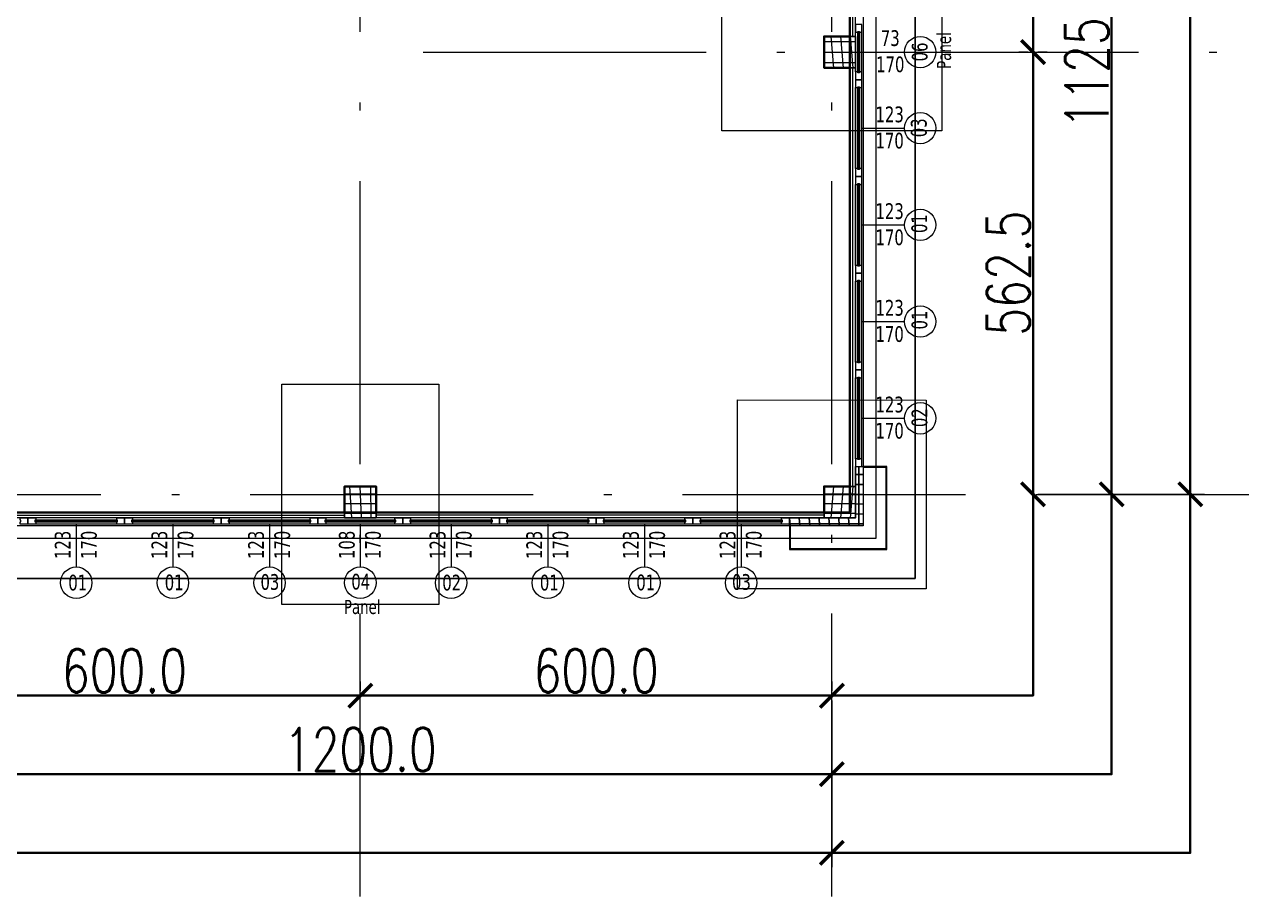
# Model space of a CAD drawing. Extents: x 6529560 to 6558080, y 5579316 to 5588131.
# Drawn here: x 6543615.01 to 6543630.5, y 5579501.85 to 5579512.95 of the extents above; entities that cross this region are included whole.
import ezdxf

# ---------------------------------------------------------------- set-up
doc = ezdxf.new("R2010")
doc.units = 0
doc.header["$MEASUREMENT"] = 0
doc.header["$PDSIZE"] = -5
doc.linetypes.add('ACAD_ISO10W100', pattern=[18, 12, -3, 0, -3])
doc.layers.get('0').update_dxf_attribs({"color": 2, "linetype": 'CONTINUOUS', "lineweight": 5})
doc.layers.get('Defpoints').update_dxf_attribs({"linetype": 'CONTINUOUS'})
for name, color, linetype, lineweight in [('arch_droga', 1, 'CONTINUOUS', 25), ('arch_drzwi i okna', 4, 'CONTINUOUS', 15), ('arch_drzwi i okna_znaczniki', 130, 'CONTINUOUS', 9), ('arch_fundamenty na rzucie', 3, 'CONTINUOUS', 15), ('arch_osie', 181, 'CONTINUOUS', 5), ('arch_powierzchnia', 6, 'CONTINUOUS', 35), ('arch_sciany dzialowe cienkie na hali', 52, 'CONTINUOUS', 15), ('arch_sciany zewnetrzne wypelnienie', 94, 'CONTINUOUS', 25), ('arch_sciany zewnętrzne', 94, 'CONTINUOUS', 18), ('arch_slupy wypelnienie', 9, 'CONTINUOUS', 13), ('arch_słupy', 8, 'CONTINUOUS', 25), ('arch_wymiary', 2, 'CONTINUOUS', 13)]:
    doc.layers.add(name, color=color, linetype=linetype, lineweight=lineweight)
doc.styles.add('styl1', font='romans.shx', dxfattribs={"width": 0.75})
doc.styles.add('TABELKA', font='tahoma.ttf', dxfattribs={"width": 0.8})
doc.dimstyles.new('wymiary hala', dxfattribs={"dimtxt": 0.55, "dimasz": 0.3, "dimexe": 0.18, "dimexo": 0.0625, "dimgap": 0.04, "dimtad": 1, "dimtoh": 1, "dimdec": 1, "dimlfac": 100, "dimzin": 0, "dimdsep": 46, "dimtxsty": 'styl1', "dimblk": 'ARCHTICK', "dimcen": 0.09, "dimadec": 0, "dimazin": 0, "dimtfac": 1, "dimtdec": 1, "dimtofl": 0, "dimtmove": 0, "dimatfit": 3, "dimldrblk": 'ARCHTICK', "dimfxl": 1, "dimtolj": 1, "dimtzin": 0, "dimarcsym": 0})
pattern_1 = [(270, (-6543688.969563113, -5579518.520169346), (0.125, 0), []), (0, (-6543688.969563113, -5579518.520169346), (0, 0.125), [])]

# ---------------------------------------------------------------- blocks, each defined once
blk = doc.blocks.new('ZT_z_opisami')
at = {"layer": 'arch_droga', "color": 7, "linetype": 'Continuous'}
for p, q in [((6540948.165310741, 5579446.171811944, -6.540475708639375), (6540948.1653109, 5579428.451615036)), ((6540948.1653109, 5579428.451615036), (6540920.120309013, 5579428.451616604))]:
    blk.add_line(p, q, dxfattribs=at)
blk = doc.blocks.new('_ArchTick')
at = {"color": 0, "linetype": 'ByBlock', "const_width": 0.15}
blk.add_lwpolyline([(-0.5, -0.5), (0.5, 0.5)], dxfattribs=at)
blk = doc.blocks.new('*D93')
at = {"layer": 'arch_wymiary', "color": 0, "lineweight": -2, "transparency": 16777216}
for p, q in [((6543627.904740482, 5579608.220170514), (6543630.022240481, 5579608.220170514)), ((6543629.842240481, 5579608.220170514), (6543629.842240481, 5579506.970170537)), ((6543627.904741518, 5579506.970170537), (6543630.022240481, 5579506.970170537))]:
    blk.add_line(p, q, dxfattribs=at)
at = {"layer": 'Defpoints', "color": 0, "transparency": 16777216}
for p in [(6543627.842240481, 5579608.220170514), (6543627.842241517, 5579506.970170537), (6543629.842240481, 5579506.970170537)]:
    blk.add_point(p, dxfattribs=at)
at = {"layer": 'arch_wymiary', "color": 0, "lineweight": -2, "transparency": 16777216, "xscale": 0.3, "yscale": 0.3, "zscale": 0.3}
for p, rotation in [((6543629.842240481, 5579608.220170514), 90), ((6543629.842240481, 5579506.970170537), 270)]:
    blk.add_blockref('_ArchTick', p, dxfattribs=dict(at, rotation=rotation))
at = {"layer": 'arch_wymiary', "color": 0, "transparency": 16777216, "insert": (6543629.527240481, 5579557.595170525), "char_height": 0.55, "attachment_point": 5, "rotation": 90, "style": 'styl1'}
blk.add_mtext('\\A1;10125.0', dxfattribs=at)
blk = doc.blocks.new('*D94')
at = {"layer": 'arch_wymiary', "color": 0, "lineweight": -2, "transparency": 16777216}
for p, q in [((6543627.904740293, 5579518.220170515), (6543629.022240481, 5579518.220170515)), ((6543628.842240482, 5579506.970170537), (6543628.842240482, 5579518.220170515)), ((6543627.904740482, 5579506.970170537), (6543629.022240481, 5579506.970170537))]:
    blk.add_line(p, q, dxfattribs=at)
at = {"layer": 'Defpoints', "color": 0, "transparency": 16777216}
for p in [(6543627.842240292, 5579518.220170515), (6543628.842240482, 5579518.220170515), (6543627.842240481, 5579506.970170537)]:
    blk.add_point(p, dxfattribs=at)
at = {"layer": 'arch_wymiary', "color": 0, "lineweight": -2, "transparency": 16777216, "xscale": 0.3, "yscale": 0.3, "zscale": 0.3}
for p, rotation in [((6543628.842240482, 5579518.220170515), 90), ((6543628.842240482, 5579506.970170537), 270)]:
    blk.add_blockref('_ArchTick', p, dxfattribs=dict(at, rotation=rotation))
at = {"layer": 'arch_wymiary', "color": 0, "transparency": 16777216, "insert": (6543628.527240481, 5579512.595170525), "char_height": 0.55, "attachment_point": 5, "rotation": 90, "style": 'styl1'}
blk.add_mtext('\\A1;1125.0', dxfattribs=at)
blk = doc.blocks.new('*D115')
at = {"layer": 'arch_wymiary', "color": 0, "lineweight": -2, "transparency": 16777216}
for p, q in [((6543627.842240481, 5579518.220170515), (6543627.842240481, 5579512.595170613)), ((6543627.904740293, 5579518.220170515), (6543628.022240482, 5579518.220170515)), ((6543627.904740482, 5579512.595170613), (6543628.022240482, 5579512.595170613))]:
    blk.add_line(p, q, dxfattribs=at)
at = {"layer": 'Defpoints', "color": 0, "transparency": 16777216}
for p in [(6543627.842240292, 5579518.220170515), (6543627.842240481, 5579512.595170613), (6543627.842240481, 5579512.595170613)]:
    blk.add_point(p, dxfattribs=at)
at = {"layer": 'arch_wymiary', "color": 0, "lineweight": -2, "transparency": 16777216, "xscale": 0.3, "yscale": 0.3, "zscale": 0.3}
for p, rotation in [((6543627.842240481, 5579518.220170515), 90), ((6543627.842240481, 5579512.595170613), 270)]:
    blk.add_blockref('_ArchTick', p, dxfattribs=dict(at, rotation=rotation))
at = {"layer": 'arch_wymiary', "color": 0, "transparency": 16777216, "insert": (6543627.527240481, 5579515.407670564), "char_height": 0.55, "attachment_point": 5, "rotation": 90, "style": 'styl1'}
blk.add_mtext('\\A1;562.5', dxfattribs=at)
blk = doc.blocks.new('*D116')
at = {"layer": 'arch_wymiary', "color": 0, "lineweight": -2, "transparency": 16777216}
for p, q in [((6543627.779740481, 5579512.595170613), (6543627.662240481, 5579512.595170613)), ((6543627.842240481, 5579512.595170613), (6543627.842240481, 5579506.970170537)), ((6543627.904740473, 5579506.970170537), (6543628.022240482, 5579506.970170537))]:
    blk.add_line(p, q, dxfattribs=at)
at = {"layer": 'Defpoints', "color": 0, "transparency": 16777216}
for p in [(6543627.842240481, 5579512.595170613), (6543627.842240472, 5579506.970170537), (6543627.842240481, 5579506.970170537)]:
    blk.add_point(p, dxfattribs=at)
at = {"layer": 'arch_wymiary', "color": 0, "lineweight": -2, "transparency": 16777216, "xscale": 0.3, "yscale": 0.3, "zscale": 0.3}
for p, rotation in [((6543627.842240481, 5579512.595170613), 90), ((6543627.842240481, 5579506.970170537), 270)]:
    blk.add_blockref('_ArchTick', p, dxfattribs=dict(at, rotation=rotation))
at = {"layer": 'arch_wymiary', "color": 0, "transparency": 16777216, "insert": (6543627.527240481, 5579509.782670575), "char_height": 0.55, "attachment_point": 5, "rotation": 90, "style": 'styl1'}
blk.add_mtext('\\A1;562.5', dxfattribs=at)
blk = doc.blocks.new('*D117')
at = {"layer": 'arch_wymiary', "color": 0, "lineweight": -2, "transparency": 16777216}
for p, q in [((6543517.282235058, 5579504.347680096), (6543517.282235058, 5579502.230169278)), ((6543625.282235061, 5579504.347669278), (6543625.282235061, 5579502.230169278)), ((6543625.282235061, 5579502.410169278), (6543517.282235058, 5579502.410169278))]:
    blk.add_line(p, q, dxfattribs=at)
at = {"layer": 'Defpoints', "color": 0, "transparency": 16777216}
for p in [(6543517.282235058, 5579504.410180095), (6543625.282235061, 5579504.410169278), (6543517.282235058, 5579502.410169278)]:
    blk.add_point(p, dxfattribs=at)
at = {"layer": 'arch_wymiary', "color": 0, "lineweight": -2, "transparency": 16777216, "xscale": 0.3, "yscale": 0.3, "zscale": 0.3, "rotation": 180}
blk.add_blockref('_ArchTick', (6543517.282235058, 5579502.410169278), dxfattribs=at)
at = {"layer": 'arch_wymiary', "color": 0, "lineweight": -2, "transparency": 16777216, "xscale": 0.3, "yscale": 0.3, "zscale": 0.3}
blk.add_blockref('_ArchTick', (6543625.282235061, 5579502.410169278), dxfattribs=at)
at = {"layer": 'arch_wymiary', "color": 0, "transparency": 16777216, "insert": (6543571.28223506, 5579502.725169278), "char_height": 0.55, "attachment_point": 5, "style": 'styl1'}
blk.add_mtext('\\A1;10800.0', dxfattribs=at)
blk = doc.blocks.new('*D126')
at = {"layer": 'arch_wymiary', "color": 0, "lineweight": -2, "transparency": 16777216}
for p, q in [((6543613.282235063, 5579504.347669278), (6543613.282235063, 5579503.230169279)), ((6543625.282235061, 5579504.347669278), (6543625.282235061, 5579503.230169279)), ((6543613.282235063, 5579503.410169278), (6543625.282235061, 5579503.410169278))]:
    blk.add_line(p, q, dxfattribs=at)
at = {"layer": 'Defpoints', "color": 0, "transparency": 16777216}
for p in [(6543613.282235063, 5579504.410169278), (6543625.282235061, 5579504.410169278), (6543625.282235061, 5579503.410169278)]:
    blk.add_point(p, dxfattribs=at)
at = {"layer": 'arch_wymiary', "color": 0, "lineweight": -2, "transparency": 16777216, "xscale": 0.3, "yscale": 0.3, "zscale": 0.3, "rotation": 180}
blk.add_blockref('_ArchTick', (6543613.282235063, 5579503.410169278), dxfattribs=at)
at = {"layer": 'arch_wymiary', "color": 0, "lineweight": -2, "transparency": 16777216, "xscale": 0.3, "yscale": 0.3, "zscale": 0.3}
blk.add_blockref('_ArchTick', (6543625.282235061, 5579503.410169278), dxfattribs=at)
at = {"layer": 'arch_wymiary', "color": 0, "transparency": 16777216, "insert": (6543619.282235062, 5579503.725169279), "char_height": 0.55, "attachment_point": 5, "style": 'styl1'}
blk.add_mtext('\\A1;1200.0', dxfattribs=at)
blk = doc.blocks.new('*D143')
at = {"layer": 'arch_wymiary', "color": 0, "lineweight": -2, "transparency": 16777216}
for p, q in [((6543613.282235063, 5579504.472669278), (6543613.282235063, 5579504.590169278)), ((6543619.282235137, 5579504.472668602), (6543619.282235137, 5579504.590169278)), ((6543613.282235063, 5579504.410169278), (6543619.282235137, 5579504.410169278))]:
    blk.add_line(p, q, dxfattribs=at)
at = {"layer": 'Defpoints', "color": 0, "transparency": 16777216}
for p in [(6543613.282235063, 5579504.410169278), (6543619.282235137, 5579504.410169278), (6543619.282235137, 5579504.410168603)]:
    blk.add_point(p, dxfattribs=at)
at = {"layer": 'arch_wymiary', "color": 0, "lineweight": -2, "transparency": 16777216, "xscale": 0.3, "yscale": 0.3, "zscale": 0.3, "rotation": 180}
blk.add_blockref('_ArchTick', (6543613.282235063, 5579504.410169278), dxfattribs=at)
at = {"layer": 'arch_wymiary', "color": 0, "lineweight": -2, "transparency": 16777216, "xscale": 0.3, "yscale": 0.3, "zscale": 0.3}
blk.add_blockref('_ArchTick', (6543619.282235137, 5579504.410169278), dxfattribs=at)
at = {"layer": 'arch_wymiary', "color": 0, "transparency": 16777216, "insert": (6543616.282235099, 5579504.725169279), "char_height": 0.55, "attachment_point": 5, "style": 'styl1'}
blk.add_mtext('\\A1;600.0', dxfattribs=at)
blk = doc.blocks.new('*D144')
at = {"layer": 'arch_wymiary', "color": 0, "lineweight": -2, "transparency": 16777216}
for p, q in [((6543619.282235137, 5579504.472668602), (6543619.282235137, 5579504.590169278)), ((6543625.282235061, 5579504.472669278), (6543625.282235061, 5579504.590169278)), ((6543619.282235137, 5579504.410169278), (6543625.282235061, 5579504.410169278))]:
    blk.add_line(p, q, dxfattribs=at)
at = {"layer": 'Defpoints', "color": 0, "transparency": 16777216}
for p in [(6543619.282235137, 5579504.410168603), (6543625.282235061, 5579504.410169278), (6543625.282235061, 5579504.410169278)]:
    blk.add_point(p, dxfattribs=at)
at = {"layer": 'arch_wymiary', "color": 0, "lineweight": -2, "transparency": 16777216, "xscale": 0.3, "yscale": 0.3, "zscale": 0.3, "rotation": 180}
blk.add_blockref('_ArchTick', (6543619.282235137, 5579504.410169278), dxfattribs=at)
at = {"layer": 'arch_wymiary', "color": 0, "lineweight": -2, "transparency": 16777216, "xscale": 0.3, "yscale": 0.3, "zscale": 0.3}
blk.add_blockref('_ArchTick', (6543625.282235061, 5579504.410169278), dxfattribs=at)
at = {"layer": 'arch_wymiary', "color": 0, "transparency": 16777216, "insert": (6543622.2822351, 5579504.725169279), "char_height": 0.55, "attachment_point": 5, "style": 'styl1'}
blk.add_mtext('\\A1;600.0', dxfattribs=at)
blk = doc.blocks.new('biura_parter_hala')
at = {"layer": 'arch_sciany zewnetrzne wypelnienie'}
h = blk.add_hatch(dxfattribs=at)
h.set_pattern_fill('ANSI37', color=256, angle=45)
h.set_pattern_definition([(90, (-454.5034581804648, -150.7770151589066), (-0.125, 0), []), (180, (-454.5034581804648, -150.7770151589066), (0, -0.125), [])])
h.paths.add_polyline_path([(-0.5999912852421403, -0.6405052868649364), (-0.5999566661193967, 1.037485783919692), (-0.6999912867322565, 1.037485014647245), (-0.699991285800934, -0.6405002484098077)])
h.paths.add_polyline_path([(23.17199893202633, -11.85000006761402), (30.26499918848276, -11.85000006761402), (30.26499918848276, -11.9500000635162), (23.17199893202633, -11.9500000635162)])
h.paths.add_polyline_path([(53.15999878942966, -11.85000245366245), (56.69999893475324, -11.85000245366245), (56.69999893475324, -11.9500000635162), (53.15999878942966, -11.9500000635162)])
h.paths.add_polyline_path([(77.15999878384173, -11.85000006388873), (77.15999878384173, -11.9500000635162), (78.02403938677162, -11.95000121928751), (78.02404036186635, -11.85000421479344)])
h.paths.add_polyline_path([(81.40999146271497, -11.85000728815794), (82.26999049447475, -11.85000728815794), (82.26999049447475, -11.95001796912402), (81.40999146271497, -11.95001796912402)])
h.paths.add_polyline_path([(108.0000036945566, -0.6404990144073964), (108.1000036951154, -0.6404990116134286), (108.1000036802143, 1.037485782988369), (108.0000036796555, 1.037485783919692)])
h.paths.add_polyline_path([(32.2299991901964, -11.85000046249479), (33.92999892961234, -11.85000046249479), (33.92999892961234, -11.9500000635162), (32.2299991901964, -11.9500000635162)])
h.paths.add_polyline_path([(107.9999898280948, -11.19749893061817), (108.1000036960467, -11.19749893061817), (108.1000036960467, -11.95000779442489), (107.1600071759894, -11.95001203753054), (107.1599989328533, -11.85000926163047), (107.9999999990687, -11.85000926163047)])
at = {"layer": 'arch_slupy wypelnienie'}
h = blk.add_hatch(dxfattribs=at)
h.set_pattern_fill('ANSI37', color=256, angle=225)
h.set_pattern_definition(pattern_1)
h.paths.add_polyline_path([(108.0000000586733, -5.724999809637665), (107.6000000583008, -5.724999809637665), (107.6000000583008, -6.124999810010194), (108.0000000586733, -6.124999810010194)])
h = blk.add_hatch(dxfattribs=at)
h.set_pattern_fill('ANSI37', color=256, angle=225)
h.set_pattern_definition(pattern_1)
h.paths.add_polyline_path([(101.8999985875562, -11.45001238398254), (101.4999985871836, -11.45001238398254), (101.4999985871836, -11.85001238435507), (101.8999985875562, -11.85001238435507)])
h = blk.add_hatch(dxfattribs=at)
h.set_pattern_fill('ANSI37', color=256, angle=225)
h.set_pattern_definition(pattern_1)
h.paths.add_polyline_path([(107.9999999990687, -11.44999990519136), (107.5999999986961, -11.44999990519136), (107.5999999986961, -11.84999990556389), (107.9999999990687, -11.84999990556389)])
at = {"elevation": -0.0368575220855849}
for points in [[(107.1598664615303, -11.95000782050192), (107.1598664615303, -12.25000782031566), (108.3999415077269, -12.25000782031566), (108.3999415077269, -11.19750323612243), (108.0999414995313, -11.19750323612243)], [(107.1698664613068, -11.95000782050192), (107.1698664613068, -12.24000782053918), (108.3899415079504, -12.24000782053918), (108.3899415079504, -11.20750323589891), (108.0999414995313, -11.20750323589891)]]:
    blk.add_lwpolyline(points, dxfattribs=at)
at = {"layer": 'arch_drzwi i okna'}
for p, q in [((107.9999897982925, -6.177498934790492, -0.0368575220855849), (107.9999897982925, -5.672499016858637, -0.0368575220855849)), ((108.0299897985533, -5.672499016858637, -0.0368575220855849), (108.0499897981062, -5.672499016858637, -0.0368575220855849)), ((108.079989798367, -6.177498934790492, -0.0368575220855849), (108.079989798367, -5.672499016858637, -0.0368575220855849)), ((108.0299897985533, -6.177498934790492, -0.0368575220855849), (108.0499897981062, -6.177498934790492, -0.0368575220855849)), ((107.9999898280948, -7.407498929649591, -0.0368575220855849), (107.9999898280948, -6.377498930320143, -0.0368575220855849)), ((108.0299898283556, -6.377498930320143, -0.0368575220855849), (108.0499898269772, -6.377498930320143, -0.0368575220855849)), ((108.0799898281693, -7.407498929649591, -0.0368575220855849), (108.0799898281693, -6.377498930320143, -0.0368575220855849)), ((108.0299898283556, -7.407498929649591, -0.0368575220855849), (108.0499898269772, -7.407498929649591, -0.0368575220855849)), ((107.9999898280948, -8.637498929165304, -0.0368575220855849), (107.9999898280948, -7.607498929835855, -0.0368575220855849)), ((108.0299898283556, -7.607498929835855, -0.0368575220855849), (108.0499898269772, -7.607498929835855, -0.0368575220855849)), ((108.0799898281693, -8.637498929165304, -0.0368575220855849), (108.0799898281693, -7.607498929835855, -0.0368575220855849)), ((108.0299898283556, -8.637498929165304, -0.0368575220855849), (108.0499898269772, -8.637498929165304, -0.0368575220855849)), ((107.9999898280948, -9.867498930543661, -0.0368575220855849), (107.9999898280948, -8.837498929351568, -0.0368575220855849)), ((108.0299898283556, -8.837498929351568, -0.0368575220855849), (108.0499898269772, -8.837498929351568, -0.0368575220855849)), ((108.0799898281693, -9.867498930543661, -0.0368575220855849), (108.0799898281693, -8.837498929351568, -0.0368575220855849)), ((108.0299898283556, -9.867498930543661, -0.0368575220855849), (108.0499898269772, -9.867498930543661, -0.0368575220855849)), ((107.9999898280948, -11.09749892912805, -0.0368575220855849), (107.9999898280948, -10.0674989297986, -0.0368575220855849)), ((108.0299898283556, -10.0674989297986, -0.0368575220855849), (108.0499898269772, -10.0674989297986, -0.0368575220855849)), ((108.0799898281693, -11.09749892912805, -0.0368575220855849), (108.0799898281693, -10.0674989297986, -0.0368575220855849)), ((108.0299898283556, -11.09749892912805, -0.0368575220855849), (108.0499898269772, -11.09749892912805, -0.0368575220855849)), ((98.59999878983945, -11.85000776965171, -0.0368575220855849), (97.56999878957868, -11.85000776965171, -0.0368575220855849)), ((97.56999878957868, -11.88000776898116, -0.0368575220855849), (97.56999878957868, -11.90000776946544, -0.0368575220855849)), ((98.59999878983945, -11.88000776898116, -0.0368575220855849), (98.59999878983945, -11.90000776946544, -0.0368575220855849)), ((99.82999878842385, -11.85000776965171, -0.0368575220855849), (98.79999878909439, -11.85000776965171, -0.0368575220855849)), ((98.79999878909439, -11.88000776898116, -0.0368575220855849), (98.79999878909439, -11.90000776946544, -0.0368575220855849)), ((99.82999878842385, -11.88000776898116, -0.0368575220855849), (99.82999878842385, -11.90000776946544, -0.0368575220855849)), ((101.0599987898022, -11.85000776965171, -0.0368575220855849), (100.0299987895414, -11.85000776965171, -0.0368575220855849)), ((100.0299987895414, -11.88000776898116, -0.0368575220855849), (100.0299987895414, -11.90000776946544, -0.0368575220855849)), ((101.0599987898022, -11.88000776898116, -0.0368575220855849), (101.0599987898022, -11.90000776946544, -0.0368575220855849)), ((102.1399991940707, -11.85000866651535, -0.0368575220855849), (101.2599990647286, -11.85000866651535, -0.0368575220855849)), ((101.2599990647286, -11.88000866677612, -0.0368575220855849), (101.2599990647286, -11.90000866726041, -0.0368575220855849)), ((102.1399991940707, -11.88000866677612, -0.0368575220855849), (102.1399991940707, -11.90000866726041, -0.0368575220855849)), ((103.3699989318847, -11.85000926163047, -0.0368575220855849), (102.339998931624, -11.85000926163047, -0.0368575220855849)), ((102.339998931624, -11.88000926282257, -0.0368575220855849), (102.339998931624, -11.90000926051289, -0.0368575220855849)), ((103.3699989318847, -11.88000926282257, -0.0368575220855849), (103.3699989318847, -11.90000926051289, -0.0368575220855849)), ((104.5999989332631, -11.85000926163047, -0.0368575220855849), (103.5699989330023, -11.85000926163047, -0.0368575220855849)), ((103.5699989330023, -11.88000926282257, -0.0368575220855849), (103.5699989330023, -11.90000926051289, -0.0368575220855849)), ((104.5999989332631, -11.88000926282257, -0.0368575220855849), (104.5999989332631, -11.90000926051289, -0.0368575220855849)), ((105.8299989327788, -11.85000926163047, -0.0368575220855849), (104.7999989315867, -11.85000926163047, -0.0368575220855849)), ((104.7999989315867, -11.88000926282257, -0.0368575220855849), (104.7999989315867, -11.90000926051289, -0.0368575220855849)), ((105.8299989327788, -11.88000926282257, -0.0368575220855849), (105.8299989327788, -11.90000926051289, -0.0368575220855849)), ((107.0599989322945, -11.85000926163047, -0.0368575220855849), (106.0299989348277, -11.85000926163047, -0.0368575220855849)), ((106.0299989348277, -11.88000926282257, -0.0368575220855849), (106.0299989348277, -11.90000926051289, -0.0368575220855849)), ((107.0599989322945, -11.88000926282257, -0.0368575220855849), (107.0599989322945, -11.90000926051289, -0.0368575220855849)), ((98.59999878983945, -11.93000776972621, -0.0368575220855849), (97.56999878957868, -11.93000776972621, -0.0368575220855849)), ((99.82999878842385, -11.93000776972621, -0.0368575220855849), (98.79999878909439, -11.93000776972621, -0.0368575220855849)), ((101.0599987898022, -11.93000776972621, -0.0368575220855849), (100.0299987895414, -11.93000776972621, -0.0368575220855849)), ((102.1399991940707, -11.93000866658985, -0.0368575220855849), (101.2599990647286, -11.93000866658985, -0.0368575220855849)), ((103.3699989318847, -11.93000926170498, -0.0368575220855849), (102.339998931624, -11.93000926170498, -0.0368575220855849)), ((104.5999989332631, -11.93000926170498, -0.0368575220855849), (103.5699989330023, -11.93000926170498, -0.0368575220855849)), ((105.8299989327788, -11.93000926170498, -0.0368575220855849), (104.7999989315867, -11.93000926170498, -0.0368575220855849)), ((107.0599989322945, -11.93000926170498, -0.0368575220855849), (106.0299989348277, -11.93000926170498, -0.0368575220855849))]:
    blk.add_line(p, q, dxfattribs=at)
at = {"layer": 'arch_drzwi i okna', "elevation": -0.0368575220855849}
for points in [[(107.9999897982925, -5.672499016858637), (108.0299897985533, -5.672499016858637), (108.0299897985533, -5.662499014288187), (108.0499897981062, -5.662499014288187), (108.0499897981062, -5.672499016858637), (108.079989798367, -5.672499016858637), (108.079989798367, -5.572499015368521), (107.9999897982925, -5.572499015368521), (107.9999897982925, -5.672499016858637)], [(108.079989798367, -6.177498934790492), (108.0499897981062, -6.177498934790492), (108.0499897981062, -6.187498934566974), (108.0299897985533, -6.187498934566974), (108.0299897985533, -6.177498934790492), (107.9999897982925, -6.177498934790492), (107.9999897982925, -6.277498934417963), (108.079989798367, -6.277498934417963), (108.079989798367, -6.177498934790492)], [(107.9999898280948, -6.377498930320143), (108.0299898283556, -6.377498930320143), (108.0299898283556, -6.367498929612338), (108.0499898269772, -6.367498929612338), (108.0499898269772, -6.377498930320143), (108.0799898281693, -6.377498930320143), (108.0799898281693, -6.27749892976135), (107.9999898280948, -6.27749892976135), (107.9999898280948, -6.377498930320143)], [(108.0799898281693, -7.407498929649591), (108.0499898269772, -7.407498929649591), (108.0499898269772, -7.417498929426074), (108.0299898283556, -7.417498929426074), (108.0299898283556, -7.407498929649591), (107.9999898280948, -7.407498929649591), (107.9999898280948, -7.507498929277062), (108.0799898281693, -7.507498929277062), (108.0799898281693, -7.407498929649591)], [(107.9999898280948, -7.607498929835855), (108.0299898283556, -7.607498929835855), (108.0299898283556, -7.59749892912805), (108.0499898269772, -7.59749892912805), (108.0499898269772, -7.607498929835855), (108.0799898281693, -7.607498929835855), (108.0799898281693, -7.507498929277062), (107.9999898280948, -7.507498929277062), (107.9999898280948, -7.607498929835855)], [(108.0799898281693, -8.637498929165304), (108.0499898269772, -8.637498929165304), (108.0499898269772, -8.647498929873109), (108.0299898283556, -8.647498929873109), (108.0299898283556, -8.637498929165304), (107.9999898280948, -8.637498929165304), (107.9999898280948, -8.737498929724097), (108.0799898281693, -8.737498929724097), (108.0799898281693, -8.637498929165304)], [(107.9999898280948, -8.837498929351568), (108.0299898283556, -8.837498929351568), (108.0299898283556, -8.827498929575086), (108.0499898269772, -8.827498929575086), (108.0499898269772, -8.837498929351568), (108.0799898281693, -8.837498929351568), (108.0799898281693, -8.737498929724097), (107.9999898280948, -8.737498929724097), (107.9999898280948, -8.837498929351568)], [(108.0799898281693, -9.867498930543661), (108.0499898269772, -9.867498930543661), (108.0499898269772, -9.877498928457499), (108.0299898283556, -9.877498928457499), (108.0299898283556, -9.867498930543661), (107.9999898280948, -9.867498930543661), (107.9999898280948, -9.96749892923981), (108.0799898281693, -9.96749892923981), (108.0799898281693, -9.867498930543661)], [(107.9999898280948, -10.0674989297986), (108.0299898283556, -10.0674989297986), (108.0299898283556, -10.0574989290908), (108.0499898269772, -10.0574989290908), (108.0499898269772, -10.0674989297986), (108.0799898281693, -10.0674989297986), (108.0799898281693, -9.96749892923981), (107.9999898280948, -9.96749892923981), (107.9999898280948, -10.0674989297986)], [(108.0799898281693, -11.09749892912805), (108.0499898269772, -11.09749892912805), (108.0499898269772, -11.10749893076718), (108.0299898283556, -11.10749893076718), (108.0299898283556, -11.09749892912805), (107.9999898280948, -11.09749892912805), (107.9999898280948, -11.19749893061817), (108.0799898281693, -11.19749893061817), (108.0799898281693, -11.09749892912805)], [(97.36999878939243, -11.93000776972621), (97.36999878939243, -11.90000776946544), (97.3799987891689, -11.90000776946544), (97.3799987891689, -11.88000776898116), (97.36999878939243, -11.88000776898116), (97.36999878939243, -11.85000776965171), (97.46999878901988, -11.85000776965171), (97.46999878901988, -11.93000776972621), (97.36999878939243, -11.93000776972621)], [(97.56999878957868, -11.85000776965171), (97.56999878957868, -11.88000776898116), (97.5599987898022, -11.88000776898116), (97.5599987898022, -11.90000776946544), (97.56999878957868, -11.90000776946544), (97.56999878957868, -11.93000776972621), (97.46999878901988, -11.93000776972621), (97.46999878901988, -11.85000776965171), (97.56999878957868, -11.85000776965171)], [(98.59999878983945, -11.93000776972621), (98.59999878983945, -11.90000776946544), (98.60999878961591, -11.90000776946544), (98.60999878961591, -11.88000776898116), (98.59999878983945, -11.88000776898116), (98.59999878983945, -11.85000776965171), (98.69999878946693, -11.85000776965171), (98.69999878946693, -11.93000776972621), (98.59999878983945, -11.93000776972621)], [(98.79999878909439, -11.85000776965171), (98.79999878909439, -11.88000776898116), (98.7899987893179, -11.88000776898116), (98.7899987893179, -11.90000776946544), (98.79999878909439, -11.90000776946544), (98.79999878909439, -11.93000776972621), (98.69999878946693, -11.93000776972621), (98.69999878946693, -11.85000776965171), (98.79999878909439, -11.85000776965171)], [(99.82999878842385, -11.93000776972621), (99.82999878842385, -11.90000776946544), (99.83999878913166, -11.90000776946544), (99.83999878913166, -11.88000776898116), (99.82999878842385, -11.88000776898116), (99.82999878842385, -11.85000776965171), (99.92999878898263, -11.85000776965171), (99.92999878898263, -11.93000776972621), (99.82999878842385, -11.93000776972621)], [(100.0299987895414, -11.85000776965171), (100.0299987895414, -11.88000776898116), (100.0199987879023, -11.88000776898116), (100.0199987879023, -11.90000776946544), (100.0299987895414, -11.90000776946544), (100.0299987895414, -11.93000776972621), (99.92999878898263, -11.93000776972621), (99.92999878898263, -11.85000776965171), (100.0299987895414, -11.85000776965171)], [(101.0599987898022, -11.93000776972621), (101.0599987898022, -11.90000776946544), (101.0699987895786, -11.90000776946544), (101.0699987895786, -11.88000776898116), (101.0599987898022, -11.88000776898116), (101.0599987898022, -11.85000776965171), (101.1599987894296, -11.85000776965171), (101.1599987894296, -11.93000776972621), (101.0599987898022, -11.93000776972621)], [(101.2599990647286, -11.85000866651535), (101.2599990647286, -11.88000866677612), (101.2499990640208, -11.88000866677612), (101.2499990640208, -11.90000866726041), (101.2599990647286, -11.90000866726041), (101.2599990647286, -11.93000866658985), (101.1599990641698, -11.93000866658985), (101.1599990641698, -11.85000866651535), (101.2599990647286, -11.85000866651535)], [(102.1399991940707, -11.93000866658985), (102.1399991940707, -11.90000866726041), (102.1499991947785, -11.90000866726041), (102.1499991947785, -11.88000866677612), (102.1399991940707, -11.88000866677612), (102.1399991940707, -11.85000866651535), (102.2399991927668, -11.85000866651535), (102.2399991927668, -11.93000866658985), (102.1399991940707, -11.93000866658985)], [(102.339998931624, -11.85000926163047), (102.339998931624, -11.88000926282257), (102.3299989318475, -11.88000926282257), (102.3299989318475, -11.90000926051289), (102.339998931624, -11.90000926051289), (102.339998931624, -11.93000926170498), (102.2399989329278, -11.93000926170498), (102.2399989329278, -11.85000926163047), (102.339998931624, -11.85000926163047)], [(103.3699989318847, -11.93000926170498), (103.3699989318847, -11.90000926051289), (103.3799989316612, -11.90000926051289), (103.3799989316612, -11.88000926282257), (103.3699989318847, -11.88000926282257), (103.3699989318847, -11.85000926163047), (103.4699989315122, -11.85000926163047), (103.4699989315122, -11.93000926170498), (103.3699989318847, -11.93000926170498)], [(103.5699989330023, -11.85000926163047), (103.5699989330023, -11.88000926282257), (103.5599989322945, -11.88000926282257), (103.5599989322945, -11.90000926051289), (103.5699989330023, -11.90000926051289), (103.5699989330023, -11.93000926170498), (103.4699989315122, -11.93000926170498), (103.4699989315122, -11.85000926163047), (103.5699989330023, -11.85000926163047)], [(104.5999989332631, -11.93000926170498), (104.5999989332631, -11.90000926051289), (104.6099989330396, -11.90000926051289), (104.6099989330396, -11.88000926282257), (104.5999989332631, -11.88000926282257), (104.5999989332631, -11.85000926163047), (104.6999989347532, -11.85000926163047), (104.6999989347532, -11.93000926170498), (104.5999989332631, -11.93000926170498)], [(104.7999989315867, -11.85000926163047), (104.7999989315867, -11.88000926282257), (104.7899989327416, -11.88000926282257), (104.7899989327416, -11.90000926051289), (104.7999989315867, -11.90000926051289), (104.7999989315867, -11.93000926170498), (104.6999989347532, -11.93000926170498), (104.6999989347532, -11.85000926163047), (104.7999989315867, -11.85000926163047)], [(105.8299989327788, -11.93000926170498), (105.8299989327788, -11.90000926051289), (105.8399989334866, -11.90000926051289), (105.8399989334866, -11.88000926282257), (105.8299989327788, -11.88000926282257), (105.8299989327788, -11.85000926163047), (105.9299989333376, -11.85000926163047), (105.9299989333376, -11.93000926170498), (105.8299989327788, -11.93000926170498)], [(106.0299989348277, -11.85000926163047), (106.0299989348277, -11.88000926282257), (106.0199989322573, -11.88000926282257), (106.0199989322573, -11.90000926051289), (106.0299989348277, -11.90000926051289), (106.0299989348277, -11.93000926170498), (105.9299989333376, -11.93000926170498), (105.9299989333376, -11.85000926163047), (106.0299989348277, -11.85000926163047)], [(107.0599989322945, -11.93000926170498), (107.0599989322945, -11.90000926051289), (107.0699989330023, -11.90000926051289), (107.0699989330023, -11.88000926282257), (107.0599989322945, -11.88000926282257), (107.0599989322945, -11.85000926163047), (107.1599989328533, -11.85000926163047), (107.1599989328533, -11.93000926170498), (107.0599989322945, -11.93000926170498)]]:
    blk.add_lwpolyline(points, dxfattribs=at)
for points in [[(108.0499897981062, -5.662499014288187), (108.0499897981062, -6.187498934566974), (108.0299897985533, -6.187498934566974), (108.0299897985533, -5.662499014288187)], [(108.044989798218, -5.672499016858637), (108.044989798218, -6.177498934790492), (108.0349897993728, -6.177498934790492), (108.0349897993728, -5.672499016858637)], [(108.0499898269772, -6.367498929612338), (108.0499898269772, -7.417498929426074), (108.0299898283556, -7.417498929426074), (108.0299898283556, -6.367498929612338)], [(108.0449898298829, -6.377498930320143), (108.0449898298829, -7.407498929649591), (108.0349898291752, -7.407498929649591), (108.0349898291752, -6.377498930320143)], [(108.0499898269772, -7.59749892912805), (108.0499898269772, -8.647498929873109), (108.0299898283556, -8.647498929873109), (108.0299898283556, -7.59749892912805)], [(108.0449898298829, -7.607498929835855), (108.0449898298829, -8.637498929165304), (108.0349898291752, -8.637498929165304), (108.0349898291752, -7.607498929835855)], [(108.0499898269772, -8.827498929575086), (108.0499898269772, -9.877498928457499), (108.0299898283556, -9.877498928457499), (108.0299898283556, -8.827498929575086)], [(108.0449898298829, -8.837498929351568), (108.0449898298829, -9.867498930543661), (108.0349898291752, -9.867498930543661), (108.0349898291752, -8.837498929351568)], [(108.0499898269772, -10.0574989290908), (108.0499898269772, -11.10749893076718), (108.0299898283556, -11.10749893076718), (108.0299898283556, -10.0574989290908)], [(108.0449898298829, -10.0674989297986), (108.0449898298829, -11.09749892912805), (108.0349898291752, -11.09749892912805), (108.0349898291752, -10.0674989297986)], [(97.5599987898022, -11.90000776946544), (98.60999878961591, -11.90000776946544), (98.60999878961591, -11.88000776898116), (97.5599987898022, -11.88000776898116)], [(97.56999878957868, -11.89500777050852), (98.59999878983945, -11.89500777050852), (98.59999878983945, -11.88500777073204), (97.56999878957868, -11.88500777073204)], [(98.7899987893179, -11.90000776946544), (99.83999878913166, -11.90000776946544), (99.83999878913166, -11.88000776898116), (98.7899987893179, -11.88000776898116)], [(98.79999878909439, -11.89500777050852), (99.82999878842385, -11.89500777050852), (99.82999878842385, -11.88500777073204), (98.79999878909439, -11.88500777073204)], [(100.0199987879023, -11.90000776946544), (101.0699987895786, -11.90000776946544), (101.0699987895786, -11.88000776898116), (100.0199987879023, -11.88000776898116)], [(100.0299987895414, -11.89500777050852), (101.0599987898022, -11.89500777050852), (101.0599987898022, -11.88500777073204), (100.0299987895414, -11.88500777073204)], [(101.2499990640208, -11.90000866726041), (102.1499991947785, -11.90000866726041), (102.1499991947785, -11.88000866677612), (101.2499990640208, -11.88000866677612)], [(101.2599990647286, -11.89500866550952), (102.1399991940707, -11.89500866550952), (102.1399991940707, -11.88500866759568), (101.2599990647286, -11.88500866759568)], [(102.3299989318475, -11.90000926051289), (103.3799989316612, -11.90000926051289), (103.3799989316612, -11.88000926282257), (102.3299989318475, -11.88000926282257)], [(102.339998931624, -11.89500926155597), (103.3699989318847, -11.89500926155597), (103.3699989318847, -11.88500926177948), (102.339998931624, -11.88500926177948)], [(103.5599989322945, -11.90000926051289), (104.6099989330396, -11.90000926051289), (104.6099989330396, -11.88000926282257), (103.5599989322945, -11.88000926282257)], [(103.5699989330023, -11.89500926155597), (104.5999989332631, -11.89500926155597), (104.5999989332631, -11.88500926177948), (103.5699989330023, -11.88500926177948)], [(104.7899989327416, -11.90000926051289), (105.8399989334866, -11.90000926051289), (105.8399989334866, -11.88000926282257), (104.7899989327416, -11.88000926282257)], [(104.7999989315867, -11.89500926155597), (105.8299989327788, -11.89500926155597), (105.8299989327788, -11.88500926177948), (104.7999989315867, -11.88500926177948)], [(106.0199989322573, -11.90000926051289), (107.0699989330023, -11.90000926051289), (107.0699989330023, -11.88000926282257), (106.0199989322573, -11.88000926282257)], [(106.0299989348277, -11.89500926155597), (107.0599989322945, -11.89500926155597), (107.0599989322945, -11.88500926177948), (106.0299989348277, -11.88500926177948)]]:
    blk.add_lwpolyline(points, close=True, dxfattribs=at)
at = {"layer": 'arch_drzwi i okna_znaczniki'}
for p, q in [((108.0799898002297, -5.924998917616903, -0.0368575220855849), (108.6237090686336, -5.924998917616903, -0.0368575220855849)), ((108.0799898132682, -6.89249893091619, -0.0368575220855849), (108.6237090826034, -6.89249893091619, -0.0368575220855849)), ((108.0799898132682, -8.122498928569257, -0.0368575220855849), (108.6237090826034, -8.122498928569257, -0.0368575220855849)), ((108.0799898132682, -9.352498929016292, -0.0368575220855849), (108.6237090826034, -9.352498929016292, -0.0368575220855849)), ((108.0799898281693, -10.58249892946332, -0.0368575220855849), (108.6237090975046, -10.58249892946332, -0.0368575220855849)), ((98.0849987892434, -11.93000777158886, -0.0368575220855849), (98.0849987892434, -12.47372703906149, -0.0368575220855849)), ((99.31499878969043, -11.93000777158886, -0.0368575220855849), (99.31499878969043, -12.47372703906149, -0.0368575220855849)), ((100.5449987892061, -11.93000777158886, -0.0368575220855849), (100.5449987892061, -12.47372703906149, -0.0368575220855849)), ((101.6999985044822, -11.9300086684525, -0.0368575220855849), (101.6999985044822, -12.47372793592512, -0.0368575220855849)), ((102.8549989331513, -11.9300092626363, -0.0368575220855849), (102.8549989331513, -12.47372853290289, -0.0368575220855849)), ((104.0849989317357, -11.9300092626363, -0.0368575220855849), (104.0849989317357, -12.47372853290289, -0.0368575220855849)), ((105.3149989331141, -11.9300092626363, -0.0368575220855849), (105.3149989331141, -12.47372853290289, -0.0368575220855849)), ((106.5449989335611, -11.9300092626363, -0.0368575220855849), (106.5449989335611, -12.47372853290289, -0.0368575220855849))]:
    blk.add_line(p, q, dxfattribs=at)
for centre in [(108.8237090697512, -5.924998917616903, 1.545799861e-07), (108.8237090818584, -6.89249893091619, -7.375959247982683), (108.8237090818584, -8.122498928569257, -7.375959247982691), (108.8237090818584, -9.352498929016292, -7.375959247982698), (108.8237090967595, -10.58249892946332, -7.375959247982705), (98.0849987892434, -12.67372703924775, -7.339101872297856), (99.31499878969043, -12.67372703924775, -7.339101872297863), (100.5449987892061, -12.67372703924775, -7.339101872297868), (101.6999985044822, -12.67372793611139, -7.339101837122055), (102.8549989331513, -12.67372853029519, -7.33910183357813), (104.0849989317357, -12.67372853029519, -7.339101833578136), (105.3149989331141, -12.67372853029519, -7.339101833578143), (106.5449989335611, -12.67372853029519, -7.33910183357815)]:
    blk.add_circle(centre, 0.2, dxfattribs=at)
at = {"layer": 'arch_fundamenty na rzucie', "extrusion": (-8.031561e-10, 4.9482356e-09, 1), "elevation": -0.0368575220855849}
blk.add_lwpolyline([(109.1001108037308, -6.924838501960039), (106.3001108197495, -6.925124337896704), (106.2999066375196, -4.925124348141252), (109.0999066140502, -4.924838504754006)], close=True, dxfattribs=at)
at = {"layer": 'arch_fundamenty na rzucie', "extrusion": (-4.9482356e-09, -8.031561e-10, 1), "elevation": -0.0368575220855849}
blk.add_lwpolyline([(102.6998953977599, -10.14990877360105), (102.700181255117, -12.94990875385702), (100.7001812569797, -12.95011293701827), (100.6998954107985, -10.15011295303702)], close=True, dxfattribs=at)
at = {"layer": 'arch_fundamenty na rzucie', "extrusion": (-4.9483997e-09, -8.021447e-10, 1), "elevation": -0.0368575220855849}
blk.add_lwpolyline([(106.5001543797552, -10.34985859319567), (108.9001543670892, -10.35010414663702), (108.899908831343, -12.75010413862765), (106.4999088384211, -12.74985858425498), (106.5001543797552, -10.34985859319567)], dxfattribs=at)
at = {"layer": 'arch_powierzchnia', "elevation": -0.0368575220855849}
blk.add_lwpolyline([(95.8999982541427, -11.77999626938253), (101.4999985871836, -11.77999626658857), (101.4999985871836, -11.45001238398254), (101.8999985875562, -11.44998359214514), (101.8999985875562, -11.77999626658857), (107.5999999986961, -11.77999626658857), (107.5999999986961, -11.44999990519136), (107.9300037063658, -11.44999990519136), (107.9307439150289, -6.124999809078872), (107.6000000583008, -6.124999810010194), (107.6000000583008, -5.724999809637665), (107.9305841792375, -5.724999809637665), (107.9300037063658, -0.599999999627471), (107.3999999994412, -0.599999999627471), (107.3999999994412, -0.5500396117568016), (100.3292276430875, -0.5500249415636063), (100.3292188476771, -3.429907265119254), (95.07921526581048, -3.429907292127609)], dxfattribs=at)
at = {"layer": 'arch_sciany dzialowe cienkie na hali', "elevation": -0.0368575220855849}
for points in [[(107.9300037063658, -5.724999809637665), (108.0000351620838, -5.724999809637665), (108.0000351620838, -0.599999999627471), (107.9300037063658, -0.599999999627471)], [(108.0000037066638, -11.44999990519136), (107.9300037063658, -11.44999990519136), (107.9300037063658, -6.124999810010194), (107.9999898001551, -6.124999743886291)], [(95.8999982541427, -11.77999626938253), (101.4999985871836, -11.77999626938253), (101.4999985871836, -11.85001238435507), (95.8999982541427, -11.85001238435507)], [(101.8999985875562, -11.77999626938253), (107.5999999986961, -11.77999626938253), (107.5999999986961, -11.84999626968056), (101.8999985875562, -11.84999626968056)]]:
    blk.add_lwpolyline(points, close=True, dxfattribs=at)
for points in [[(107.9650194346905, -5.724999809637665), (107.9650194346905, -0.599999999627471)], [(107.9650037065148, -11.44999990519136), (107.9649967532605, -6.124999776482582)], [(95.8999982541427, -11.81500432640314), (101.4999985871836, -11.81500432640314)], [(107.5999999986961, -11.81499626953155), (101.8999985875562, -11.81499626953155)]]:
    blk.add_lwpolyline(points, dxfattribs=at)
at = {"layer": 'arch_sciany zewnętrzne', "elevation": -0.0368575220855849}
for points in [[(108.2599980570376, 1.037485783919692), (108.2599980570376, -12.10999882407486), (81.40999146271497, -12.10999882221222), (81.40999146271497, -11.93000728916377), (78.02403958141804, -11.9300054917112), (78.02403782494366, -12.10999882407486), (59.18428662512451, -12.10999882221222), (59.18428662512451, -11.9500000635162), (57.92995254788547, -11.9500000635162), (57.92995254788547, -12.10999882314354), (32.2299991901964, -12.10999882407486), (32.2299991901964, -11.9500000635162), (30.24000594764948, -11.9500000635162), (30.24000594764948, -12.10999882407486), (8.229999196715651, -12.10999882221222), (8.22999919578433, -11.95000006072223), (6.23999919462949, -11.95000005885958), (6.23999919462949, -12.10999882314354), (-0.859990513883531, -12.10999882407486), (-0.8599905110895633, -7.417968140915036), (-0.699991274625063, -7.417968140915036), (-0.6999912774190307, -6.367968140169978), (-0.8599905120208859, -6.367968140169978), (-0.859990513883531, 1.037485783919692)], [(108.1000036951154, -0.642721600830555), (108.1000036960467, -11.95000779442489), (82.26999049447475, -11.95001796912402), (82.26999049447475, -11.93001746479422)]]:
    blk.add_lwpolyline(points, dxfattribs=at)
blk.add_lwpolyline([(107.9999898280948, -11.19749893061817), (108.1000036960467, -11.19749893061817), (108.1000036960467, -11.95000779442489), (107.1600071759894, -11.95001203753054), (107.1599989328533, -11.85000926163047), (107.9999999990687, -11.85000926163047)], close=True, dxfattribs=at)
at = {"layer": 'arch_słupy', "elevation": -0.0368575220855849}
for points in [[(108.0000000586733, -5.724999809637665), (107.6000000583008, -5.724999809637665), (107.6000000583008, -6.124999810010194), (108.0000000586733, -6.124999810010194)], [(101.8999985875562, -11.45001238398254), (101.4999985871836, -11.45001238398254), (101.4999985871836, -11.85001238435507), (101.8999985875562, -11.85001238435507)], [(107.9999999990687, -11.44999990519136), (107.5999999986961, -11.44999990519136), (107.5999999986961, -11.84999990556389), (107.9999999990687, -11.84999990556389)]]:
    blk.add_lwpolyline(points, close=True, dxfattribs=at)
at = {"layer": 'arch_drzwi i okna_znaczniki', "char_height": 0.2, "attachment_point": 1, "style": 'TABELKA'}
for s, insert in [(' 73\\P170', (108.2633397476747, -5.647365469485521, 14.53077060580045)), ('123\\P170', (108.2552488455549, -6.61745745036751, 7.265387208122583)), ('123\\P170', (108.2552488455549, -7.847457448020577, 7.265387208122583)), ('123\\P170', (108.2552488455549, -9.077457448467612, 7.265387208122583)), ('123\\P170', (108.255248920992, -10.30745744891464, 7.265387208122583))]:
    blk.add_mtext_dynamic_manual_height_columns(s, width=2.624355469830334, gutter_width=1.82756919413805, heights=[0], dxfattribs=dict(at, insert=insert))
at = {"layer": 'arch_drzwi i okna_znaczniki', "attachment_point": 1, "rotation": 90, "style": 'TABELKA'}
for s, insert, char_height, width in [('Panel', (109.0364849641919, -6.138257381506264, -7.907251943962156), 0.18, 1.221098900301058), ('06', (108.7173980604857, -6.043531316332519, -15.05578566296254), 0.2, 0.354261597984987), ('03', (108.7058151522651, -7.008252624422311, -21.57174508264142), 0.2, 0.354261597984987), ('01', (108.7117316331714, -8.22640870232135, -21.56174508264141), 0.2, 0.354261597984987), ('01', (108.713908014819, -9.453398925252259, -21.58174508264141), 0.2, 0.354261597984987), ('02', (108.7140432875603, -10.69492594432086, -21.5717450826414), 0.2, 0.354261597984987)]:
    blk.add_mtext(s, dxfattribs=dict(at, insert=insert, char_height=char_height, width=width))
at = {"layer": 'arch_drzwi i okna_znaczniki', "char_height": 0.2, "attachment_point": 1, "rotation": 90, "style": 'TABELKA'}
for s, insert in [('123\\P170', (97.81245768722147, -12.37285825237632, 7.265387203607653)), ('123\\P170', (99.0424576876685, -12.37285825237632, 7.265387203607653)), ('123\\P170', (100.2724576871842, -12.3728690855205, 7.265387203607653)), ('108\\P170', (101.4274574024603, -12.37285825144499, 7.265387755142129)), ('123\\P170', (102.5824578311294, -12.37285825237632, 7.265387203607653)), ('123\\P170', (103.8124578297138, -12.37287057936191, 7.265387203607653)), ('123\\P170', (105.0424578310922, -12.37287057936191, 7.265387203607653)), ('123\\P170', (106.2724578315392, -12.37287057936191, 7.265387203607653))]:
    blk.add_mtext_dynamic_manual_height_columns(s, width=2.624355469830334, gutter_width=1.82756919413805, heights=[0], dxfattribs=dict(at, insert=insert))
at = {"layer": 'arch_drzwi i okna_znaczniki', "attachment_point": 1, "style": 'TABELKA'}
for s, insert, char_height, width in [('01', (97.98448585905135, -12.57215958181769, -14.2794947522085), 0.2, 0.354261597984987), ('01', (99.21147608198225, -12.5699832001701, -14.25949475220851), 0.2, 0.354261597984987), ('03', (100.4296321598813, -12.56406671926379, -14.26949475220851), 0.2, 0.354261597984987), ('04', (101.5856016436591, -12.56016639340669, -15.12949473509232), 0.2, 0.354261597984987), ('02', (102.7429604986682, -12.57228244282305, -14.26949532534652), 0.2, 0.354261597984987), ('01', (103.9844875177368, -12.57214718498289, -14.27949532534653), 0.2, 0.354261597984987), ('01', (105.2114777406677, -12.56997080333531, -14.25949532534654), 0.2, 0.354261597984987), ('03', (106.4296338185668, -12.564054322429, -14.26949532534654), 0.2, 0.354261597984987), ('Panel', (101.4909418299794, -12.89159245137125, -7.980960744360289), 0.18, 1.221098900301058)]:
    blk.add_mtext(s, dxfattribs=dict(at, insert=insert, char_height=char_height, width=width))

msp = doc.modelspace()

# ---------------------------------------------------------------- linework, layer by layer
at = {"layer": 'arch_osie', "linetype": 'ACAD_ISO10W100', "ltscale": 0.3, "extrusion": (-4.9483178e-09, -8.026501e-10, 1)}
for points in [[(6543625.282234408, 5579501.853900731), (6543625.282246433, 5579613.565233297)], [(6543619.282234405, 5579501.853900804), (6543619.282237129, 5579521.933252907)], [(6543620.08224048, 5579512.595170625), (6543634.682240479, 5579512.595170625)], [(6543507.882245502, 5579506.970169278), (6543634.682240482, 5579506.970170621)]]:
    msp.add_lwpolyline(points, dxfattribs=at)
at = {"layer": 'arch_powierzchnia'}
for points in [[(6543512.72224539, 5579612.780169263), (6543629.842240481, 5579612.780169263), (6543629.842240481, 5579502.410169278), (6543512.72224539, 5579502.410169278)], [(6543513.722245389, 5579611.780169264), (6543628.842240482, 5579611.780169264), (6543628.842240482, 5579503.410169278), (6543513.722245389, 5579503.410169278)], [(6543514.722245389, 5579610.780169264), (6543627.842240481, 5579610.780169264), (6543627.842240481, 5579504.410169278), (6543514.722245389, 5579504.410169278)], [(6543517.052236772, 5579517.97020321), (6543625.51281645, 5579517.97020321), (6543625.51281645, 5579506.740173076), (6543517.052236772, 5579506.740173076)]]:
    msp.add_lwpolyline(points, close=True, dxfattribs=at)
at = {"layer": 'arch_sciany zewnętrzne'}
msp.add_lwpolyline([(6543625.682240454, 5579530.52972741), (6543625.842234831, 5579530.52972741), (6543625.842234831, 5579506.410170521), (6543599.512235411, 5579506.41017012)], dxfattribs=at)

# ---------------------------------------------------------------- block references
at = {"color": 4, "rotation": 359.9999223416695}
msp.add_blockref('ZT_z_opisami', (2670.614982363535, 86.31203352822922, -1.402158509234803), dxfattribs=at)
msp.add_blockref('biura_parter_hala', (6543517.582236774, 5579518.520169346, 13.87958101109268))

# ---------------------------------------------------------------- dimensions: what is measured, and where the dimension line sits
at = {"layer": 'arch_wymiary'}
for base, p1, p2, picture, middle in [((6543629.842240481, 5579506.970170537), (6543627.842240481, 5579608.220170514, 6.540478454042573), (6543627.842241517, 5579506.970170537, 13.91643930856549), '*D93', (6543629.527240481, 5579557.595170525)), ((6543628.842240482, 5579518.220170515), (6543627.842240481, 5579506.970170537), (6543627.842240292, 5579518.220170515, 13.91643930856549), '*D94', (6543628.527240481, 5579512.595170525))]:
    dim = msp.add_linear_dim(base=base, p1=p1, p2=p2, angle=90, dimstyle='wymiary hala', dxfattribs=at)
    dim.commit()
    dim.dimension.update_dxf_attribs({"geometry": picture, "text_midpoint": middle})
for base, p1, p2, picture, middle in [((6543627.842240481, 5579512.595170613), (6543627.842240292, 5579518.220170515, 13.91643930856549), (6543627.842240481, 5579512.595170613), '*D115', (6543627.527240481, 5579515.407670564)), ((6543627.842240481, 5579506.970170537), (6543627.842240481, 5579512.595170613), (6543627.842240472, 5579506.970170537, 13.91643930856548), '*D116', (6543627.527240481, 5579509.782670575))]:
    dim = msp.add_linear_dim(base=base, p1=p1, p2=p2, angle=90, dimstyle='wymiary hala', override={"dimtmove": 1}, dxfattribs=at)
    dim.commit()
    dim.dimension.update_dxf_attribs({"geometry": picture, "text_midpoint": middle})
for base, p1, p2, picture, middle in [((6543619.282235137, 5579504.410169278), (6543613.282235063, 5579504.410169278), (6543619.282235137, 5579504.410168603, 6.577336770997703), '*D143', (6543616.282235099, 5579504.725169279)), ((6543625.282235061, 5579504.410169278), (6543619.282235137, 5579504.410168603, 6.577336770997703), (6543625.282235061, 5579504.410169278), '*D144', (6543622.2822351, 5579504.725169279)), ((6543625.282235061, 5579503.410169278), (6543613.282235063, 5579504.410169278, 6.540478454042573), (6543625.282235061, 5579504.410169278), '*D126', (6543619.282235062, 5579503.725169279))]:
    dim = msp.add_linear_dim(base=base, p1=p1, p2=p2, dimstyle='wymiary hala', override={"dimtmove": 1}, dxfattribs=at)
    dim.commit()
    dim.dimension.update_dxf_attribs({"geometry": picture, "text_midpoint": middle})
dim = msp.add_linear_dim(base=(6543517.282235058, 5579502.410169278), p1=(6543625.282235061, 5579504.410169278, 6.540478454042573), p2=(6543517.282235058, 5579504.410180095, 6.577336197859667), dimstyle='wymiary hala', dxfattribs=at)
dim.commit()
dim.dimension.update_dxf_attribs({"geometry": '*D117', "text_midpoint": (6543571.28223506, 5579502.725169278)})

doc.saveas('drawing.dxf')
